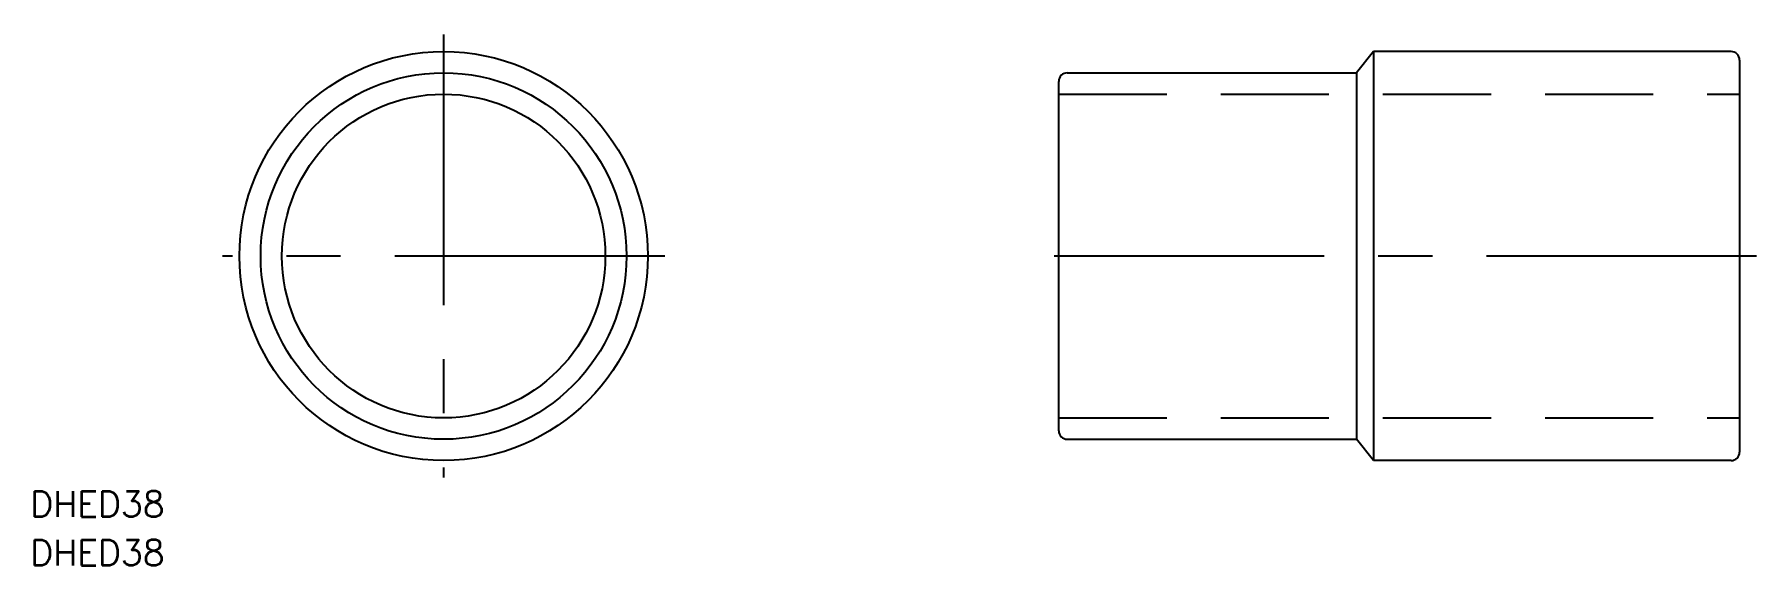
# Model space of a CAD drawing. Extents: x -48 to 154, y -36 to 26.
import ezdxf

# ---------------------------------------------------------------- set-up
doc = ezdxf.new("R2010")
doc.units = 0
doc.linetypes.add('CENTER', pattern=[50.8, 31.75, -6.35, 6.35, -6.35])
doc.linetypes.add('DASHED', pattern=[19.05, 12.7, -6.35])
doc.layers.get('0').update_dxf_attribs({"linetype": 'CONTINUOUS'})
doc.layers.add('CENTER', color=1, linetype='CENTER')
doc.styles.get("Standard").update_dxf_attribs({"font": 'txt.shx', "height": 3, "bigfont": 'bigfont.shx'})

msp = doc.modelspace()

# ---------------------------------------------------------------- linework, layer by layer
at = {"color": 7, "linetype": 'CONTINUOUS'}
for p, q in [((109.3, 24), (107.3, 21.5)), ((151.3, 24), (109.3, 24)), ((109.3, 24), (109.3, -24)), ((152.3, 23), (152.3, -23)), ((72.3, -20.5), (72.3, 20.5)), ((73.3, 21.5), (107.3, 21.5)), ((107.3, 21.5), (107.3, -21.5)), ((73.3, -21.5), (107.3, -21.5)), ((109.3, -24), (107.3, -21.5)), ((151.3, -24), (109.3, -24))]:
    msp.add_line(p, q, dxfattribs=at)
at = {"color": 3, "linetype": 'DASHED'}
for p, q in [((72.3, 19), (152.3, 19)), ((72.3, -19), (152.3, -19))]:
    msp.add_line(p, q, dxfattribs=at)
at = {"color": 7, "linetype": 'CONTINUOUS'}
for radius in [24, 21.5, 19]:
    msp.add_circle((0, 0), radius, dxfattribs=at)
for centre, start, end in [((151.3, 23), 0, 90), ((73.3, 20.5), 90, 180), ((73.3, -20.5), 180, 270), ((151.3, -23), 270, 0)]:
    msp.add_arc(centre, 1, start, end, dxfattribs=at)
at = {"layer": 'CENTER', "color": 1, "linetype": 'CENTER'}
for p, q in [((0, 26), (0, -26)), ((26, 0), (-26, 0)), ((154.3, 0), (70.3, 0))]:
    msp.add_line(p, q, dxfattribs=at)

# ---------------------------------------------------------------- texts
at = {"color": 7, "linetype": 'CONTINUOUS'}
for p in [(-48.6, -30.6), (-48.6, -36.32)]:
    msp.add_text('DHED38', height=3, dxfattribs=at).set_placement(p)

doc.saveas('drawing.dxf')
